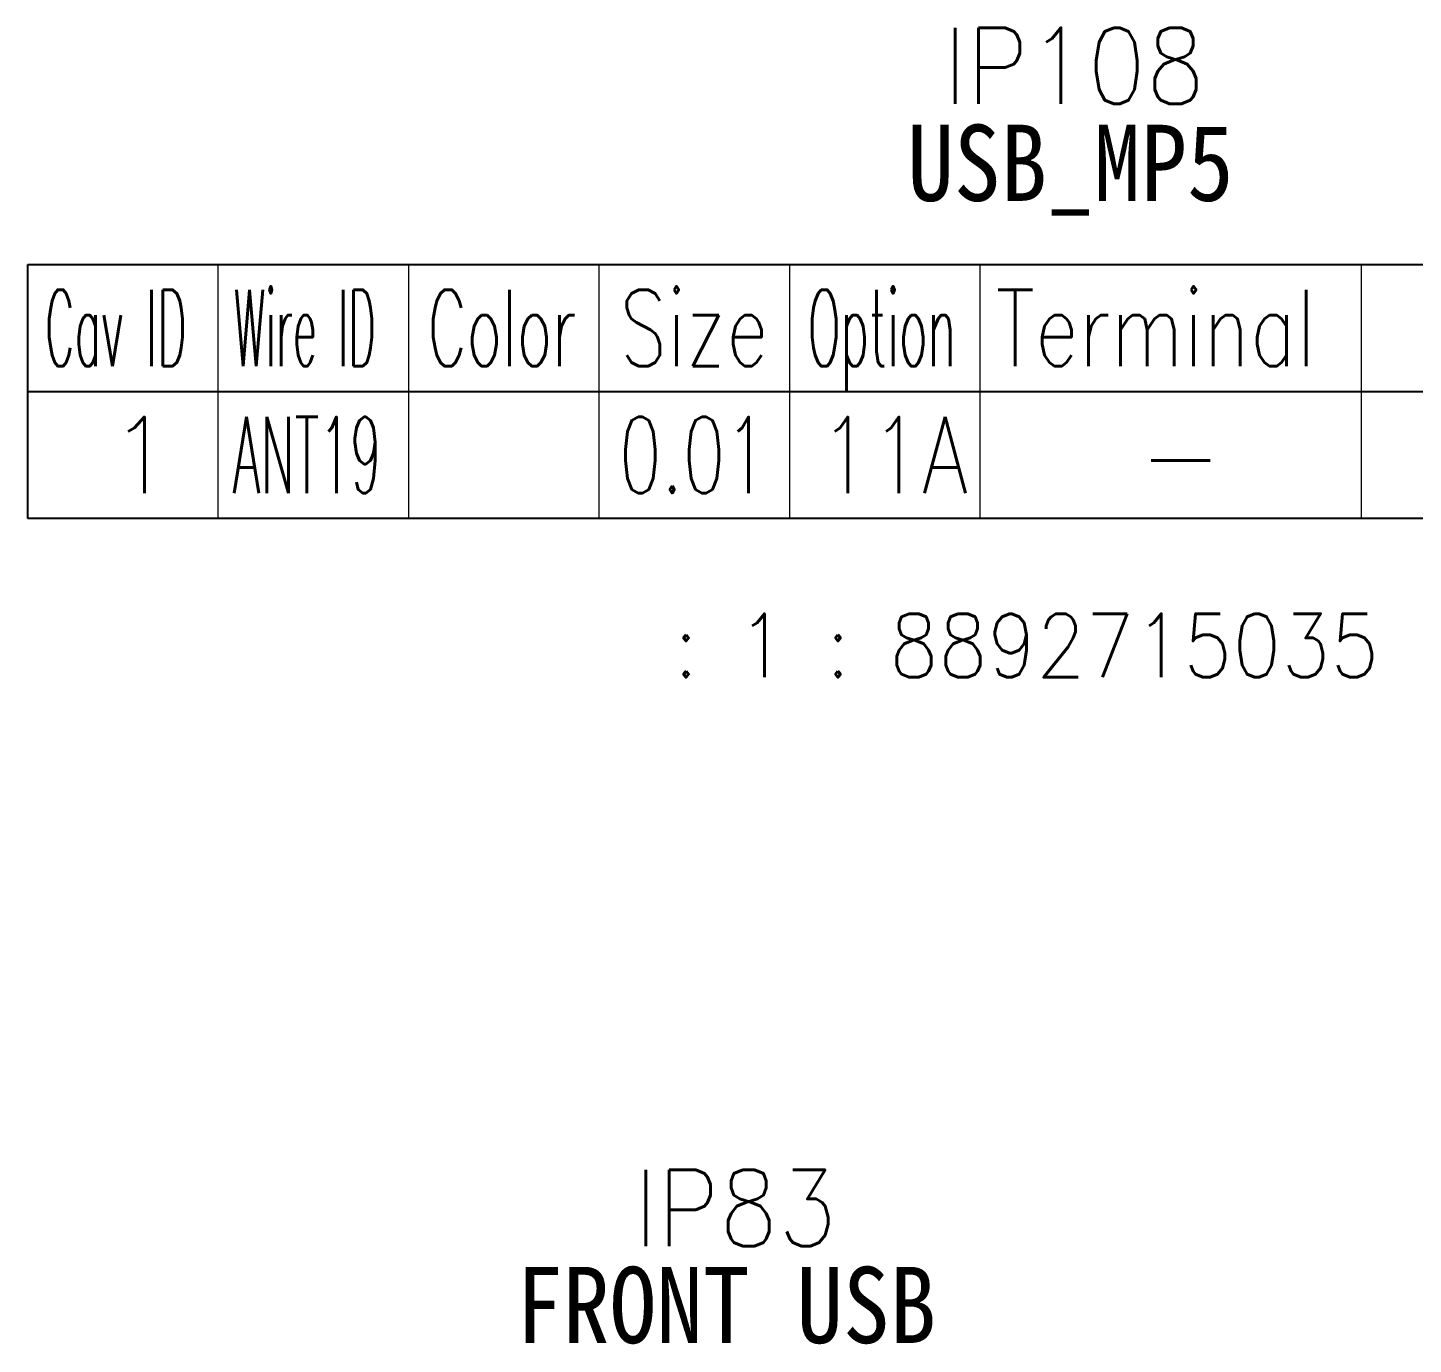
# Model space of a CAD drawing. Header units: inches. Extents: x 47316 to 59086, y 3141 to 11743.
# Drawn here: x 52790.6 to 52845.2, y 8477.6 to 8529.5 of the extents above; entities that cross this region are included whole.
import ezdxf

# ---------------------------------------------------------------- set-up
doc = ezdxf.new("R2010")
doc.units = ezdxf.units.IN
doc.header["$MEASUREMENT"] = 0
doc.styles.get("Standard").update_dxf_attribs({"font": ''})
doc.styles.get('Standard').set_extended_font_data('SimSun')

msp = doc.modelspace()

# ---------------------------------------------------------------- linework, layer by layer
at = {"color": 0, "linetype": 'Continuous', "lineweight": -2}
for p, q in [((52790.641, 8520.146), (52873.141, 8520.146)), ((52790.641, 8515.146), (52790.641, 8520.146)), ((52790.641, 8515.146), (52873.141, 8515.146))]:
    msp.add_line(p, q, dxfattribs=at)
at = {"color": 7, "linetype": 'Continuous', "lineweight": 15}
for p, q in [((52798.141, 8515.146), (52798.141, 8520.146)), ((52805.641, 8515.146), (52805.641, 8520.146)), ((52813.141, 8515.146), (52813.141, 8520.146)), ((52820.641, 8515.146), (52820.641, 8520.146)), ((52828.141, 8515.146), (52828.141, 8520.146)), ((52843.141, 8515.146), (52843.141, 8520.146))]:
    msp.add_line(p, q, dxfattribs=at)
at = {"color": 102, "linetype": 'Continuous', "lineweight": 15}
for p, q in [((52798.141, 8510.146), (52798.141, 8515.146)), ((52805.641, 8510.146), (52805.641, 8515.146)), ((52813.141, 8510.146), (52813.141, 8515.146)), ((52820.641, 8510.146), (52820.641, 8515.146)), ((52828.141, 8510.146), (52828.141, 8515.146)), ((52843.141, 8510.146), (52843.141, 8515.146))]:
    msp.add_line(p, q, dxfattribs=at)
at = {"color": 0, "linetype": 'Continuous', "lineweight": -2}
msp.add_lwpolyline([(52790.641, 8510.146), (52790.641, 8515.146), (52873.141, 8515.146), (52873.141, 8510.146)], close=True, dxfattribs=at)

# ---------------------------------------------------------------- texts
at = {"color": 6, "linetype": 'Continuous', "lineweight": 20, "char_height": 3, "attachment_point": 1}
for s, insert, width in [('\\Fromans.shx;\\W0.9000000000;\\T1.0000000000;\\o\\lIP108', (52826.684, 8529.463), 11.44286), ('\\f黑体|b0|i0|c1|p0;\\W0.9000000000;\\T1.0000000000;\\o\\lUSB_MP5', (52825.262, 8525.646), 13.59101), ('\\Fromans.shx;\\W0.9000000000;\\T1.0000000000;\\o\\lIP83', (52814.509, 8484.506), 8.87143), ('\\f黑体|b0|i0|c1|p0;\\W0.9000000000;\\T1.0000000000;\\o\\lFRONT USB', (52809.875, 8480.688), 17.47416)]:
    msp.add_mtext(s, dxfattribs=dict(at, insert=insert, width=width))
at = {"color": 7, "linetype": 'Continuous', "lineweight": 15, "char_height": 3, "attachment_point": 1}
for s, insert, width in [('\\Fromans.shx;\\W0.4292452830;\\T1.0000000000;\\o\\lCav ID', (52791.325, 8519.146), 6.5), ('\\Fromans.shx;\\W0.4026548673;\\T1.0000000000;\\o\\lWire ID', (52798.756, 8519.146), 6.5), ('\\Fromans.shx;\\W0.5687500000;\\T1.0000000000;\\o\\lColor', (52806.385, 8519.146), 6.5), ('\\Fromans.shx;\\W0.7222222222;\\T1.0000000000;\\o\\lSize', (52813.95, 8519.146), 6.5), ('\\Fromans.shx;\\W0.4595959596;\\T1.0000000000;\\o\\lOption', (52821.338, 8519.146), 6.5), ('\\Fromans.shx;\\W0.7480916031;\\T1.0000000000;\\o\\lTerminal', (52828.748, 8519.146), 14), ('\\Fromans.shx;\\W1.0000000000;\\T1.0000000000;\\o\\l1', (52793.819, 8514.146), 2.85714)]:
    msp.add_mtext(s, dxfattribs=dict(at, insert=insert, width=width))
at = {"color": 21, "linetype": 'Continuous', "lineweight": 15, "char_height": 3, "attachment_point": 1}
for s, insert, width in [('\\Fromans.shx;\\W0.4739583333;\\T1.0000000000;\\o\\lANT19', (52798.709, 8514.146), 6.5), ('\\Fromans.shx;\\W0.6500000000;\\T1.0000000000;\\o\\l0.01', (52813.919, 8514.146), 6.5), ('\\Fromans.shx;\\W1.0000000000;\\T1.0000000000;\\o\\l-', (52834.355, 8514.146), 3.71429)]:
    msp.add_mtext(s, dxfattribs=dict(at, insert=insert, width=width))
at = {"color": 140, "linetype": 'Continuous', "lineweight": 15, "insert": (52821.813, 8514.146), "char_height": 3, "width": 6.5, "attachment_point": 1}
msp.add_mtext('\\Fromans.shx;\\W0.7844827586;\\T1.0000000000;\\o\\l11A', dxfattribs=at)
at = {"color": 42, "linetype": 'Continuous', "lineweight": 15, "insert": (52814.534, 8506.396), "char_height": 2.5, "width": 34.71429, "attachment_point": 1}
msp.add_mtext('\\Fromans.shx;\\W0.9000000000;\\T1.0000000000;\\o\\l : 1 : 8892715035', dxfattribs=at)

doc.saveas('drawing.dxf')
